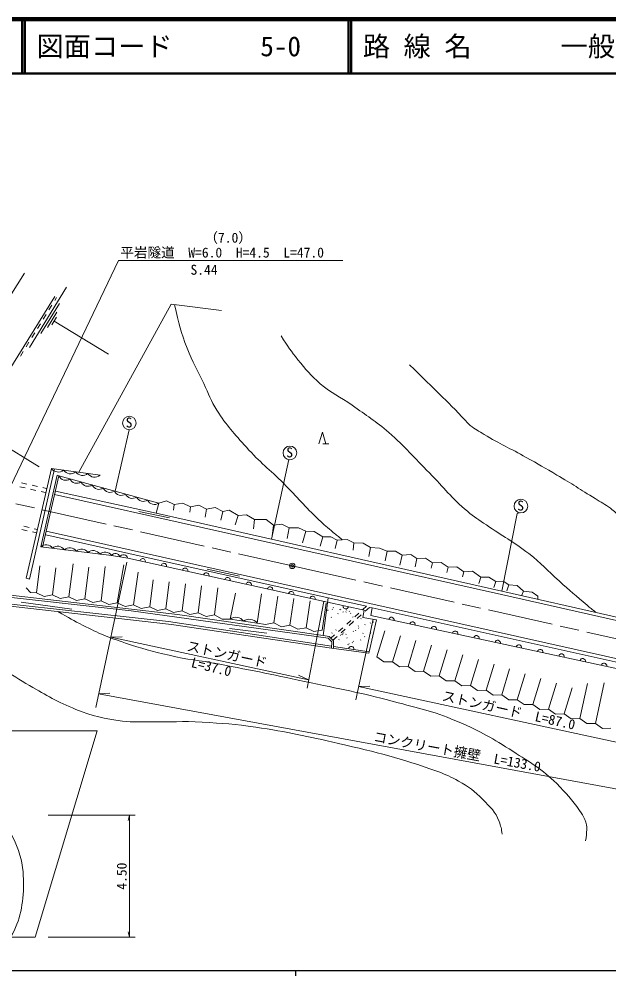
# Model space of a CAD drawing. Units: millimetres, scale not verified. Extents: x 40000 to 680000, y 20000 to 380000.
# Drawn here: x 117182 to 225609, y 204000 to 380000 of the extents above; entities that cross this region are included whole.
import ezdxf
from ezdxf.enums import TextEntityAlignment as Align

# ---------------------------------------------------------------- set-up
doc = ezdxf.new("R2010")
doc.units = ezdxf.units.MM
doc.header["$LTSCALE"] = 1000
doc.header["$PDMODE"] = 32
doc.header["$PDSIZE"] = 500
doc.linetypes.add('CHAIN', pattern=[18.5, 12, -1.5, 3.5, -1.5])
for name, color, linetype, lineweight in [('M-BGD', 7, 'Continuous', 13), ('M-BMK', 2, 'CHAIN', 13), ('M-BMK-SRVR', 3, 'Continuous', 13), ('M-STR-HTXT', 7, 'Continuous', 13), ('M-TTL', 2, 'Continuous', 140), ('M-TTL-BAND', 7, 'Continuous', 25), ('M-TTL-LINE', 7, 'Continuous', 50)]:
    doc.layers.add(name, color=color, linetype=linetype, lineweight=lineweight)
doc.layers.add('M-TTL-TXT', color=7, linetype='Continuous')
doc.styles.add('ＭＳ ゴシック', font='')
doc.styles.get('ＭＳ ゴシック').set_extended_font_data('MS Gothic')

msp = doc.modelspace()

# ---------------------------------------------------------------- linework, layer by layer
at = {"layer": 'M-BGD'}
for p, q in [((119114, 319589), (125919, 330700)), ((121185, 322140), (124588, 327695)), ((122667, 326521), (123193, 327372)), ((123719, 328222), (124078, 328802)), ((121616, 324820), (122142, 325671)), ((122406, 323302), (124108, 326080)), ((120564, 323119), (121090, 323969)), ((123202, 323770), (124053, 325158)), ((123627, 324464), (133627, 318339)), ((119512, 321418), (120038, 322268)), ((118460, 319717), (118986, 320567)), ((117408, 318016), (117934, 318866)), ((110874, 303755), (120873, 297630)), ((137386, 304456), (134849, 293152)), ((172292, 301850), (172941, 304013)), ((172941, 304013), (173590, 301850)), ((174130, 301850), (173049, 301850)), ((166787, 298965), (163588, 284336)), ((123706, 297269), (119095, 276992)), ((121151, 282924), (124171, 296108)), ((121468, 282885), (124496, 295973)), ((123131, 297351), (132049, 296081)), ((124171, 296108), (124496, 295973)), ((124496, 295973), (142845, 290973)), ((117315, 293968), (118291, 293750)), ((117610, 294699), (118586, 294479)), ((119561, 294259), (120537, 294040)), ((119267, 293532), (120243, 293315)), ((121219, 293097), (121996, 292924)), ((121512, 293820), (122131, 293681)), ((142346, 289122), (142845, 290973)), ((142845, 290973), (144291, 291384)), ((144291, 291384), (145708, 290683)), ((145571, 289692), (145708, 290683)), ((145708, 290683), (147262, 290972)), ((147262, 290972), (148680, 290271)), ((148680, 290271), (150234, 290560)), ((150234, 290560), (151651, 289859)), ((139192, 289425), (144813, 288236)), ((148542, 289280), (148680, 290271)), ((151403, 288361), (151651, 289859)), ((151651, 289859), (153206, 290148)), ((153206, 290148), (154623, 289447)), ((154241, 287823), (154623, 289447)), ((154623, 289447), (155821, 289670)), ((155821, 289670), (157466, 288659)), ((156896, 286991), (157466, 288659)), ((157466, 288659), (158974, 288829)), ((158974, 288829), (160473, 287951)), ((160283, 286235), (160473, 287951)), ((160473, 287951), (162571, 287931)), ((162571, 287931), (163976, 286940)), ((163976, 286940), (163724, 284959)), ((163976, 286940), (165508, 287067)), ((165508, 287067), (166849, 286437)), ((117661, 286096), (118638, 285881)), ((118025, 286698), (119000, 286476)), ((119615, 285667), (120372, 285501)), ((119974, 286253), (120545, 286123)), ((122097, 285140), (137366, 281708)), ((166465, 284445), (166849, 286437)), ((166849, 286437), (168534, 286445)), ((168534, 286445), (169880, 285787)), ((169264, 283688), (169880, 285787)), ((169880, 285787), (171453, 285769)), ((171453, 285769), (173020, 284742)), ((172549, 283019), (173020, 284742)), ((173020, 284742), (174513, 284766)), ((174513, 284766), (175676, 284166)), ((175269, 282640), (175676, 284166)), ((175676, 284166), (177485, 284280)), ((177485, 284280), (178710, 283647)), ((178584, 282334), (178710, 283647)), ((178710, 283647), (180422, 283595)), ((180422, 283595), (181809, 282802)), ((181449, 281127), (181809, 282802)), ((181809, 282802), (183449, 282694)), ((183449, 282694), (184863, 282109)), ((184458, 280379), (184863, 282109)), ((184863, 282109), (186378, 282147)), ((186378, 282147), (187605, 281406)), ((173849, 272736), (137163, 280863)), ((187148, 279568), (187605, 281406)), ((187605, 281406), (189212, 281529)), ((189212, 281529), (190299, 280792)), ((189995, 279244), (190299, 280792)), ((190299, 280792), (191878, 280866)), ((191878, 280866), (193186, 279978)), ((192915, 279016), (193186, 279978)), ((193186, 279978), (194766, 280053)), ((194766, 280053), (196074, 279165)), ((120344, 274474), (120956, 279436)), ((123934, 279069), (123322, 274107)), ((127098, 279784), (126299, 273740)), ((129997, 279197), (129277, 273373)), ((132996, 279278), (132254, 273006)), ((136426, 279587), (135232, 272638)), ((139061, 278250), (138209, 272271)), ((151766, 278826), (157723, 277537)), ((195803, 278202), (196074, 279165)), ((196074, 279165), (197653, 279239)), ((197653, 279239), (198961, 278351)), ((198690, 277389), (198961, 278351)), ((198961, 278351), (200541, 278426)), ((200541, 278426), (202042, 277362)), ((141798, 276867), (141187, 271904)), ((144776, 276500), (144164, 271537)), ((201706, 276149), (202042, 277362)), ((202042, 277362), (203532, 277314)), ((203532, 277314), (204843, 276549)), ((204843, 276549), (204434, 275444)), ((204843, 276549), (206164, 276589)), ((206164, 276589), (207190, 275939)), ((119265, 274547), (118472, 275383)), ((147753, 276133), (147142, 271170)), ((150731, 275766), (150119, 270803)), ((153708, 275399), (153096, 270436)), ((206877, 274803), (207190, 275939)), ((207190, 275939), (208766, 275802)), ((208766, 275802), (209944, 274748)), ((209629, 274022), (209944, 274748)), ((209944, 274748), (211519, 274611)), ((211519, 274611), (212522, 273826)), ((120344, 274474), (119265, 274547)), ((121772, 273794), (120344, 274474)), ((123322, 274107), (121772, 273794)), ((124749, 273427), (123322, 274107)), ((126299, 273740), (124749, 273427)), ((127727, 273060), (126299, 273740)), ((129277, 273373), (127727, 273060)), ((130704, 272693), (129277, 273373)), ((132254, 273006), (130704, 272693)), ((133682, 272326), (132254, 273006)), ((156991, 274410), (155980, 269626)), ((160917, 268906), (161762, 274296)), ((164731, 273865), (164013, 268916)), ((167700, 273433), (166981, 268485)), ((170669, 273002), (169950, 268054)), ((173099, 266586), (174011, 273546)), ((212522, 273826), (212578, 273284)), ((117574, 272745), (126857, 271488)), ((135232, 272638), (133682, 272326)), ((136659, 271959), (135232, 272638)), ((138209, 272271), (136659, 271959)), ((139637, 271592), (138209, 272271)), ((141187, 271904), (139637, 271592)), ((142614, 271225), (141187, 271904)), ((144164, 271537), (142614, 271225)), ((145592, 270858), (144164, 271537)), ((147142, 271170), (145592, 270858)), ((148569, 270491), (147142, 271170)), ((173638, 272571), (172919, 267623)), ((173849, 272736), (180628, 271285)), ((173904, 271234), (173975, 271305)), ((174708, 271387), (174779, 271457)), ((174940, 271700), (175010, 271771)), ((176111, 271375), (176181, 271446)), ((176270, 271317), (176341, 271388)), ((177350, 271256), (177421, 271327)), ((177863, 271030), (177934, 271101)), ((181051, 271992), (180383, 271391)), ((181578, 271790), (180825, 271111)), ((182093, 271692), (267765, 252686)), ((150119, 270803), (148569, 270491)), ((151547, 270124), (150119, 270803)), ((153096, 270436), (151547, 270124)), ((154524, 269605), (153096, 270436)), ((155980, 269626), (154524, 269605)), ((160917, 268906), (155980, 269626)), ((174556, 269936), (174627, 270007)), ((175760, 270582), (175830, 270652)), ((176724, 270910), (176795, 270980)), ((177270, 270917), (177340, 270988)), ((178154, 269383), (177411, 268713)), ((178085, 270664), (178156, 270735)), ((178500, 270002), (178571, 270073)), ((179640, 270721), (178897, 270052)), ((180083, 270441), (179340, 269771)), ((180007, 269650), (180077, 269721)), ((267605, 251786), (181830, 270286)), ((155861, 267873), (162725, 267036)), ((162456, 268637), (160917, 268906)), ((164013, 268916), (162456, 268637)), ((165425, 268206), (164013, 268916)), ((166981, 268485), (165425, 268206)), ((168394, 267775), (166981, 268485)), ((169950, 268054), (168394, 267775)), ((171363, 267344), (169950, 268054)), ((172919, 267623), (171363, 267344)), ((175421, 267578), (175492, 267649)), ((176668, 268044), (175925, 267375)), ((177112, 267762), (176370, 267092)), ((178597, 269101), (177855, 268432)), ((178606, 269193), (178677, 269263)), ((178997, 267499), (179067, 267570)), ((179522, 268320), (179593, 268390)), ((179567, 267930), (179638, 268001)), ((180744, 268593), (180815, 268664)), ((181712, 268888), (181782, 268959)), ((181962, 268393), (182033, 268464)), ((182276, 269083), (182333, 269141)), ((175182, 266706), (174514, 266104)), ((174658, 267042), (174728, 267113)), ((175627, 266422), (174874, 265743)), ((174874, 265743), (175022, 265877)), ((175179, 266026), (175249, 266097)), ((175960, 265816), (176031, 265886)), ((176276, 266639), (176346, 266710)), ((176529, 266754), (176600, 266824)), ((176643, 266849), (176714, 266920)), ((176792, 267069), (176863, 267140)), ((177270, 266804), (177340, 266874)), ((177412, 266153), (177483, 266224)), ((178582, 267323), (178653, 267394)), ((179920, 265756), (179991, 265827)), ((180380, 266953), (180451, 267024)), ((180682, 266384), (180753, 266454)), ((181794, 267008), (181865, 267079)), ((182946, 262662), (184401, 267446)), ((187271, 266573), (185817, 261789)), ((181533, 263615), (174973, 264608)), ((177629, 264904), (177700, 264974)), ((177777, 265045), (177848, 265116)), ((178386, 265243), (178457, 265313)), ((178610, 265497), (178680, 265568)), ((190142, 265700), (188687, 260916)), ((193012, 264827), (191557, 260043)), ((184236, 261747), (182946, 262662)), ((195882, 263954), (194427, 259171)), ((198752, 263082), (197298, 258298)), ((185817, 261789), (184236, 261747)), ((187106, 260874), (185817, 261789)), ((188687, 260916), (187106, 260874)), ((189977, 260001), (188687, 260916)), ((201623, 262209), (200168, 257425)), ((204493, 261336), (203038, 256552)), ((191557, 260043), (189977, 260001)), ((192847, 259129), (191557, 260043)), ((194427, 259171), (192847, 259129)), ((195717, 258256), (194427, 259171)), ((207363, 260463), (205908, 255680)), ((210233, 259590), (208779, 254807)), ((197298, 258298), (195717, 258256)), ((198587, 257383), (197298, 258298)), ((200168, 257425), (198587, 257383)), ((201458, 256510), (200168, 257425)), ((213103, 258718), (211649, 253934)), ((215974, 257845), (214519, 253061)), ((218844, 256972), (217389, 252188)), ((221697, 257796), (220259, 251316)), ((224750, 257877), (223130, 250443)), ((203038, 256552), (201458, 256510)), ((204328, 255638), (203038, 256552)), ((205908, 255680), (204328, 255638)), ((207198, 254765), (205908, 255680)), ((208779, 254807), (207198, 254765)), ((210068, 253892), (208779, 254807)), ((211649, 253934), (210068, 253892)), ((212938, 253019), (211649, 253934)), ((214519, 253061), (212938, 253019)), ((215809, 252146), (214519, 253061)), ((217389, 252188), (215809, 252146)), ((218679, 251274), (217389, 252188)), ((220259, 251316), (218679, 251274)), ((221549, 250401), (220259, 251316)), ((223130, 250443), (221549, 250401)), ((224419, 249528), (223130, 250443)), ((131499, 249099), (64199, 249099)), ((131499, 249099), (120099, 211099)), ((226000, 249570), (224419, 249528)), ((122501, 233582), (138498, 233582)), ((137498, 233582), (137248, 232582)), ((137498, 233582), (137498, 211099)), ((137498, 211099), (137248, 212099)), ((115599, 211099), (120099, 211099)), ((122501, 211099), (138498, 211099))]:
    msp.add_line(p, q, dxfattribs=at)
for points in [[(62816, 272518), (69112, 274815), (76679, 278761), (83976, 284058), (88928, 288895), (94860, 296313), (118189, 333283)], [(60918, 264264), (66066, 265480), (72512, 267669), (78754, 270588), (83822, 273709), (88970, 277884), (93713, 282587), (97219, 286782), (99597, 290111), (102480, 294741), (123743, 328968)], [(128163, 296634), (145159, 327587), (154371, 326401)], [(119095, 276992), (118459, 277136), (123131, 297351)], [(123711, 292581), (205883, 274181), (282058, 256950), (287963, 255727), (295773, 254754), (305935, 254403), (314447, 254862), (322095, 255970), (327771, 257105), (332824, 258456), (340697, 262870), (347314, 269014)], [(123849, 293178), (142346, 289122), (205951, 274792), (246037, 265671), (263002, 261871), (282453, 257540), (288858, 256054), (294993, 255324), (301181, 254919), (308356, 255000), (315288, 255527), (319869, 256216), (328219, 258040), (332597, 259216), (340664, 263877), (347799, 270607), (352190, 280633)], [(209205, 289193), (208760, 289047), (205951, 274792)], [(122138, 285782), (268321, 253101), (284343, 249392), (290505, 248216), (297599, 247284), (303842, 246959), (310966, 247122), (316966, 247649), (323411, 248581), (329167, 249675), (336869, 252006), (342098, 253770)], [(137163, 280863), (134177, 281329), (121151, 282924)], [(137366, 281708), (174011, 273546), (181051, 271992)], [(64132, 263022), (110731, 274597), (146304, 270478), (173099, 266586), (174194, 266424), (175004, 265613), (174964, 264316)], [(64264, 262607), (110760, 274146), (137777, 271141), (174021, 266099), (174688, 265468), (174616, 264279)], [(64396, 261232), (111196, 272846), (144639, 269198), (174639, 264666)], [(64533, 260953), (111205, 272515), (145197, 268653), (174616, 264279), (181461, 263362)], [(181461, 263362), (181533, 263615), (182898, 269484), (180394, 269952), (180628, 271285)], [(181578, 271790), (182093, 271692), (181830, 270286)]]:
    msp.add_lwpolyline(points, dxfattribs=at)
for centre in [(137445, 305705), (166966, 300202), (209439, 290421)]:
    msp.add_circle(centre, 1250, dxfattribs=at)
for centre, radius, start, end in [((124389, 298200), 1518, 214.00762, 309.7808), ((125743, 296531), 1366, 204.11025, 305.40807), ((126619, 297882), 1518, 214.00762, 309.7808), ((128848, 297565), 1518, 214.00762, 309.7808), ((131078, 297247), 1518, 214.00762, 309.7808), ((127782, 295975), 1366, 204.11025, 305.40807), ((129821, 295420), 1366, 204.11025, 305.40807), ((131860, 294864), 1366, 204.11025, 305.40807), ((133898, 294309), 1366, 204.11025, 305.40807), ((135937, 293753), 1366, 204.11025, 305.40807), ((137976, 293198), 1366, 204.11025, 305.40807), ((140015, 292642), 1366, 204.11025, 305.40807), ((142054, 292087), 1366, 204.11025, 305.40807), ((122122, 281852), 1446, 33.88073, 132.16194), ((124293, 281586), 1446, 33.88073, 132.16194), ((126464, 281321), 1446, 33.88073, 132.16194), ((128634, 281055), 1446, 33.88073, 132.16194), ((130805, 280789), 1446, 33.88073, 132.16194), ((132976, 280523), 1446, 33.88073, 132.16194), ((134874, 280896), 821, 14.13983, 148.11467), ((136367, 280663), 821, 14.13983, 148.11467), ((139885, 280260), 500, 347.50807, 167.50807), ((143790, 279395), 500, 347.50807, 167.50807), ((147695, 278530), 500, 347.50807, 167.50807), ((151601, 277665), 500, 347.50807, 167.50807), ((155506, 276799), 500, 347.50807, 167.50807), ((159411, 275934), 500, 347.50807, 167.50807), ((163317, 275069), 500, 347.50807, 167.50807), ((167222, 274204), 500, 347.50807, 167.50807), ((171127, 273339), 500, 347.50807, 167.50807), ((177238, 272010), 500, 167.92344, 347.92344), ((157026, 268154), 1806, 38.00304, 125.38561), ((159494, 267794), 1806, 38.00304, 125.38561), ((185617, 269470), 500, 347.82883, 167.82883), ((189527, 268626), 500, 347.82883, 167.82883), ((193437, 267783), 500, 347.82883, 167.82883), ((197347, 266940), 500, 347.82883, 167.82883), ((201257, 266096), 500, 347.82883, 167.82883), ((178253, 264111), 500, 351.39063, 171.39063), ((205167, 265253), 500, 347.82883, 167.82883), ((209077, 264410), 500, 347.82883, 167.82883), ((212987, 263566), 500, 347.82883, 167.82883), ((216897, 262723), 500, 347.82883, 167.82883), ((220807, 261880), 500, 347.82883, 167.82883), ((224718, 261036), 500, 347.82883, 167.82883)]:
    msp.add_arc(centre, radius, start, end, dxfattribs=at)
for points, knots in [([(145736, 327513), (146629, 323728), (146882, 322519), (148070, 319472), (149093, 316845), (149930, 315486), (151150, 312945), (152073, 311024), (152393, 309836), (153542, 308040), (155377, 305175), (156709, 303769), (158974, 301230), (161460, 298444), (163195, 297213), (165824, 294561), (168374, 291988), (169655, 290400), (172270, 287894), (173267, 286938), (173891, 286474), (174946, 285583), (175578, 285048), (175779, 284879), (176571, 284223)], [0, 0, 0, 0, 1, 1, 1, 2, 2, 2, 3, 3, 3, 4, 4, 4, 5, 5, 5, 6, 6, 6, 7, 7, 7, 8, 8, 8, 8]), ([(165343, 321729), (166690, 319622), (167117, 318983), (168424, 317351), (169902, 315507), (170780, 314489), (172559, 312933), (174635, 311117), (176153, 310564), (178396, 308960), (181076, 307045), (182676, 306089), (185166, 303934), (188273, 301245), (189725, 299427), (192625, 296515), (195358, 293770), (196619, 291939), (199597, 289462), (200888, 288389), (201702, 287903), (203083, 286949), (206115, 284855), (207980, 283917), (210907, 281679), (213231, 279901), (214277, 278599), (216461, 276652), (218446, 274882), (219566, 273897), (221609, 272193), (222235, 271671), (222434, 271501), (223217, 270864)], [0, 0, 0, 0, 1, 1, 1, 2, 2, 2, 3, 3, 3, 4, 4, 4, 5, 5, 5, 6, 6, 6, 7, 7, 7, 8, 8, 8, 9, 9, 9, 10, 10, 10, 11, 11, 11, 11]), ([(188979, 316406), (194019, 311471), (195376, 310228), (199316, 306110), (199633, 305778), (199770, 305548), (200127, 305259), (201050, 304508), (201661, 304211), (202681, 303597), (205629, 301819), (207412, 301052), (210423, 299381), (212643, 298148), (213871, 297429), (216058, 296138), (218831, 294500), (220338, 293505), (223071, 291800), (224181, 291108), (224856, 290795), (225908, 290017), (226657, 289463), (227001, 289060), (227692, 288436), (231291, 285183), (233016, 283033), (236772, 279964), (239040, 278110), (240284, 277010), (242772, 275464), (244835, 274182), (246074, 273552), (248366, 272748), (251051, 271806), (252649, 271575), (255419, 270924), (257466, 270443), (258687, 270470), (260689, 269829), (261963, 269422), (262434, 269252), (263891, 268613)], [0, 0, 0, 0, 1, 1, 1, 2, 2, 2, 3, 3, 3, 4, 4, 4, 5, 5, 5, 6, 6, 6, 7, 7, 7, 8, 8, 8, 9, 9, 9, 10, 10, 10, 11, 11, 11, 12, 12, 12, 13, 13, 13, 14, 14, 14, 14]), ([(124323, 271024), (126447, 269745), (127093, 269401), (128928, 268470), (131865, 266980), (133589, 266277), (136711, 265227), (139797, 264189), (141568, 263719), (144737, 262971), (148226, 262147), (150255, 262057), (153777, 261390), (160477, 260120), (164217, 259337), (170883, 257903), (177155, 256555), (180711, 255958), (186896, 254255), (191320, 253037), (193887, 252525), (198084, 250668), (202088, 248895), (204262, 247701), (207934, 245317), (211225, 243180), (213242, 242127), (216021, 239358), (217820, 237566), (218752, 236469), (220231, 234405), (220658, 233809), (220891, 233459), (221176, 232784), (221781, 231354), (221523, 230489), (221339, 228811)], [0, 0, 0, 0, 1, 1, 1, 2, 2, 2, 3, 3, 3, 4, 4, 4, 5, 5, 5, 6, 6, 6, 7, 7, 7, 8, 8, 8, 9, 9, 9, 10, 10, 10, 11, 11, 11, 12, 12, 12, 12]), ([(101167, 265796), (102751, 266050), (103484, 266080), (104937, 265837), (106983, 265494), (107881, 264479), (109679, 263445), (113465, 261270), (115285, 259557), (119084, 257405), (122337, 255562), (124128, 254422), (127597, 253027), (130807, 251736), (132757, 251307), (136191, 250879), (138218, 250626), (139377, 250749), (141420, 250717), (145093, 250658), (147158, 250904), (150824, 250676), (154682, 250436), (156853, 250315), (160675, 249744), (166676, 248847), (170007, 248120), (175917, 246744), (183127, 245064), (187189, 244094), (194158, 241596), (195705, 241041), (196535, 240615), (197969, 239812), (199873, 238747), (200914, 238019), (202428, 236448), (203794, 235029), (204762, 234248), (205428, 232394), (205742, 231519), (205875, 231110), (205995, 230083)], [0, 0, 0, 0, 1, 1, 1, 2, 2, 2, 3, 3, 3, 4, 4, 4, 5, 5, 5, 6, 6, 6, 7, 7, 7, 8, 8, 8, 9, 9, 9, 10, 10, 10, 11, 11, 11, 12, 12, 12, 13, 13, 13, 14, 14, 14, 14]), ([(80099, 211099), (78214, 214407), (77769, 217083), (77699, 221099), (77508, 232187), (87821, 241099), (97849, 241099), (107877, 241099), (118191, 232187), (117999, 221099), (117930, 217083), (117485, 214407), (115599, 211099)], [0, 0, 0, 0, 1, 1, 1, 2, 2, 2, 3, 3, 3, 4, 4, 4, 4])]:
    msp.add_open_spline(points, degree=3, knots=knots, dxfattribs=at)
at = {"layer": 'M-BMK'}
for p, q in [((103395, 293810), (167396, 279427)), ((167396, 279427), (264982, 257469))]:
    msp.add_line(p, q, dxfattribs=at)
at = {"layer": 'M-BMK-SRVR'}
msp.add_circle((167396, 279427), 500, dxfattribs=at)
msp.add_point((167396, 279427), dxfattribs=at)
at = {"layer": 'M-STR-HTXT'}
for p, q in [((131258, 253353), (137004, 280097)), ((170113, 256941), (173217, 272876)), ((179071, 254792), (182256, 269604)), ((134037, 266287), (136097, 266354)), ((134037, 266287), (170404, 258436)), ((170404, 258436), (168555, 259347)), ((179601, 257256), (181662, 257322)), ((179601, 257256), (264822, 238816)), ((131799, 255871), (133856, 256001)), ((131799, 255871), (262796, 231791))]:
    msp.add_line(p, q, dxfattribs=at)
msp.add_lwpolyline([(114936, 292640), (135458, 335599), (176702, 335599)], dxfattribs=at)
at = {"layer": 'M-TTL'}
msp.add_line((680000, 380000), (40000, 380000), dxfattribs=at)
at = {"layer": 'M-TTL-BAND'}
for p, q in [((40000, 205000), (579000, 205000)), ((168000, 205000), (168000, 204000))]:
    msp.add_line(p, q, dxfattribs=at)
at = {"layer": 'M-TTL-LINE'}
for p, q in [((117750, 380000), (117750, 370000)), ((118250, 380000), (118250, 370000)), ((177750, 380000), (177750, 370000)), ((178250, 380000), (178250, 370000)), ((40000, 370000), (680000, 370000))]:
    msp.add_line(p, q, dxfattribs=at)

# ---------------------------------------------------------------- texts
at = {"layer": 'M-BGD', "style": 'ＭＳ ゴシック'}
for p in [(136767, 304331), (166288, 298828), (208760, 289047)]:
    msp.add_text('S', height=1833, dxfattribs=at).set_placement(p, align=Align.BOTTOM_LEFT)
msp.add_text('4.50', height=1833, rotation=90, dxfattribs=at).set_placement((137498, 222341), align=Align.BOTTOM_CENTER)
at = {"layer": 'M-STR-HTXT', "style": 'ＭＳ ゴシック'}
for s, p in [('（7.0）', (151239, 338328)), ('平岩隧道\u3000W=6.0\u3000H=4.5\u3000L=47.0', (135780, 335599)), ('S.44', (148685, 332430))]:
    msp.add_text(s, height=1833, dxfattribs=at).set_placement(p, align=Align.BOTTOM_LEFT)
for s, rotation, p in [('ストンガード', 347.818, (147765, 263324)), ('L=37.0', 346.366, (148560, 260296)), ('ストンガード\u3000L=87.0', 347.433, (194693, 254166)), ('コンクリート擁壁\u3000L=133.0', 349.584, (182095, 246625))]:
    msp.add_text(s, height=1833, rotation=rotation, dxfattribs=at).set_placement(p, align=Align.BOTTOM_LEFT)
at = {"layer": 'M-TTL-TXT', "style": 'ＭＳ ゴシック'}
for s, p in [('図面コード', (120380, 375000)), ('5-0', (161521, 375000)), ('路 線 名', (180380, 375000)), ('一般国道315号', (216734, 375000))]:
    msp.add_text(s, height=3666, dxfattribs=at).set_placement(p, align=Align.MIDDLE_LEFT)

doc.saveas('drawing.dxf')
